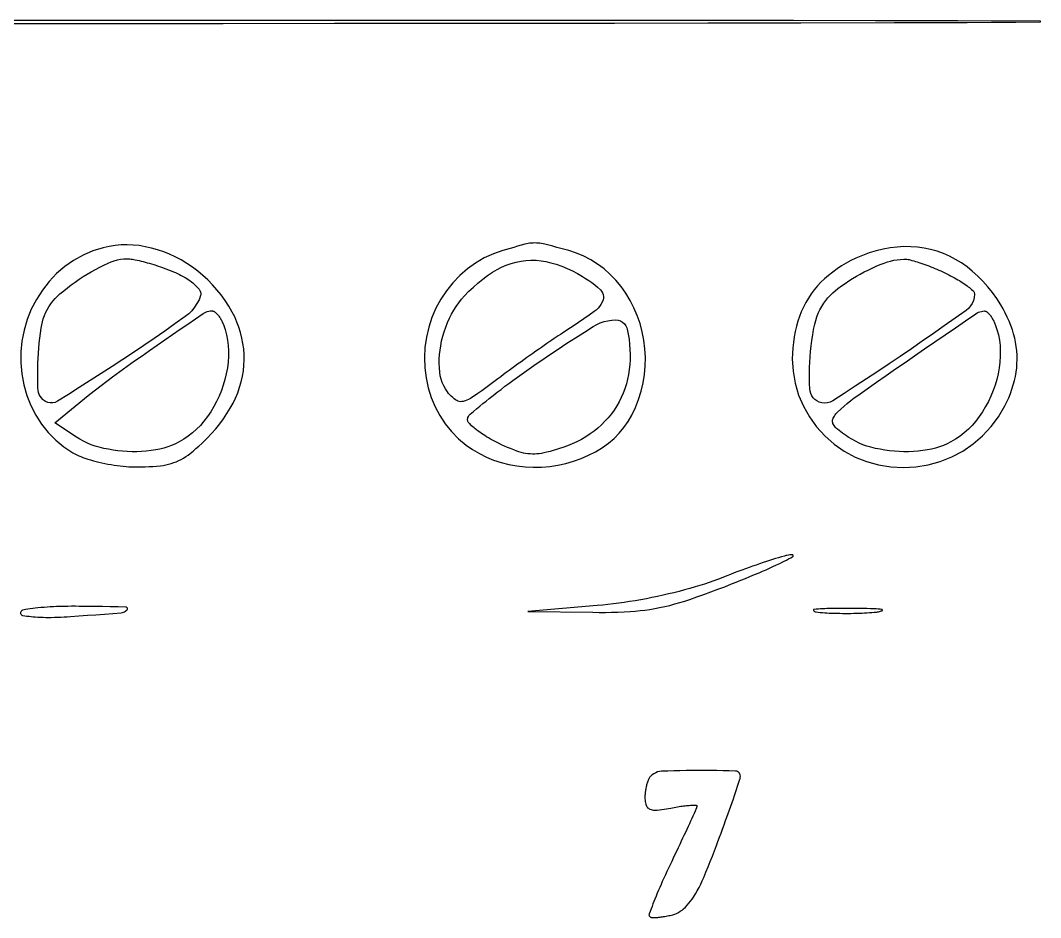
# Model space of a CAD drawing. Header units: millimetres. Extents: x -134 to 134, y -49 to 49.
# Drawn here: x 6.73 to 18.83, y 9.61 to 20.25 of the extents above; entities that cross this region are included whole.
import ezdxf

# ---------------------------------------------------------------- set-up
doc = ezdxf.new("R2010")
doc.units = ezdxf.units.MM
doc.header["$LTSCALE"] = 10
doc.header["$MEASUREMENT"] = 0

# ---------------------------------------------------------------- blocks, each defined once
blk = doc.blocks.new('DT0B-ULTRA_v_1')
at = {"color": 7, "linetype": 'Continuous', "lineweight": -3}
for points in [[(6.488, 20.216, 0), (7.811, 20.216, 0), (9.134, 20.217, 0), (10.457, 20.218, 0), (11.562, 20.218, 0), (12.668, 20.219, 0), (13.774, 20.221, 0), (14.879, 20.222, 0), (15.985, 20.224, 0), (17.09, 20.226, 0), (17.379, 20.226, 0), (17.667, 20.228, 0), (17.956, 20.229, 0), (18.244, 20.231, 0), (18.532, 20.233, 0), (18.821, 20.235, 0), (18.821, 20.235, 0), (18.823, 20.236, 0), (18.823, 20.236, 0), (18.824, 20.237, 0), (18.824, 20.237, 0), (18.825, 20.239, 0), (18.825, 20.239, 0), (18.825, 20.24, 0), (18.825, 20.24, 0), (18.825, 20.242, 0), (18.825, 20.242, 0), (18.824, 20.243, 0), (18.824, 20.243, 0), (18.822, 20.244, 0), (18.822, 20.244, 0), (18.821, 20.244, 0), (17.846, 20.246, 0), (16.87, 20.247, 0), (15.895, 20.249, 0), (14.92, 20.25, 0), (13.945, 20.25, 0), (12.97, 20.251, 0), (11.228, 20.251, 0), (9.486, 20.251, 0), (7.744, 20.252, 0), (6.002, 20.252, 0)], [(7.714, 17.556, 0), (7.592, 17.518, 0), (7.475, 17.467, 0), (7.363, 17.405, 0), (7.258, 17.332, 0), (7.161, 17.249, 0), (7.073, 17.157, 0), (6.992, 17.053, 0), (6.921, 16.943, 0), (6.861, 16.826, 0), (6.812, 16.705, 0), (6.775, 16.579, 0), (6.75, 16.45, 0), (6.737, 16.321, 0), (6.736, 16.19, 0), (6.748, 16.06, 0), (6.772, 15.932, 0), (6.808, 15.806, 0), (6.855, 15.685, 0), (6.913, 15.572, 0), (6.982, 15.465, 0), (7.061, 15.366, 0), (7.15, 15.276, 0), (7.248, 15.195, 0), (7.354, 15.125, 0), (7.377, 15.113, 0), (7.4, 15.1, 0), (7.424, 15.089, 0), (7.448, 15.079, 0), (7.473, 15.069, 0), (7.497, 15.061, 0), (7.53, 15.05, 0), (7.563, 15.041, 0), (7.597, 15.031, 0), (7.63, 15.023, 0), (7.663, 15.014, 0), (7.697, 15.007, 0), (7.733, 14.999, 0), (7.77, 14.992, 0), (7.806, 14.986, 0), (7.843, 14.98, 0), (7.879, 14.974, 0), (7.916, 14.97, 0), (7.95, 14.966, 0), (7.984, 14.963, 0), (8.019, 14.96, 0), (8.053, 14.959, 0), (8.087, 14.958, 0), (8.122, 14.957, 0), (8.167, 14.958, 0), (8.212, 14.959, 0), (8.257, 14.961, 0), (8.302, 14.964, 0), (8.347, 14.967, 0), (8.392, 14.972, 0), (8.424, 14.976, 0), (8.456, 14.982, 0), (8.487, 14.989, 0), (8.518, 14.998, 0), (8.549, 15.008, 0), (8.579, 15.019, 0), (8.608, 15.032, 0), (8.637, 15.047, 0), (8.665, 15.063, 0), (8.692, 15.08, 0), (8.719, 15.098, 0), (8.744, 15.118, 0), (8.779, 15.146, 0), (8.813, 15.176, 0), (8.847, 15.205, 0), (8.881, 15.236, 0), (8.913, 15.267, 0), (8.946, 15.299, 0), (8.997, 15.353, 0), (9.047, 15.409, 0), (9.094, 15.467, 0), (9.138, 15.527, 0), (9.18, 15.589, 0), (9.219, 15.653, 0), (9.252, 15.712, 0), (9.282, 15.774, 0), (9.308, 15.837, 0), (9.33, 15.902, 0), (9.349, 15.967, 0), (9.364, 16.034, 0), (9.375, 16.098, 0), (9.381, 16.162, 0), (9.384, 16.227, 0), (9.384, 16.292, 0), (9.379, 16.357, 0), (9.37, 16.421, 0), (9.358, 16.486, 0), (9.342, 16.55, 0), (9.322, 16.613, 0), (9.298, 16.675, 0), (9.272, 16.736, 0), (9.242, 16.794, 0), (9.201, 16.864, 0), (9.158, 16.931, 0), (9.111, 16.996, 0), (9.061, 17.058, 0), (9.008, 17.118, 0), (8.952, 17.175, 0), (8.894, 17.229, 0), (8.834, 17.28, 0), (8.771, 17.327, 0), (8.705, 17.371, 0), (8.638, 17.411, 0), (8.568, 17.448, 0), (8.5, 17.48, 0), (8.43, 17.508, 0), (8.358, 17.532, 0), (8.286, 17.553, 0), (8.212, 17.569, 0), (8.138, 17.581, 0), (8.067, 17.588, 0), (7.996, 17.591, 0), (7.925, 17.589, 0), (7.854, 17.583, 0), (7.784, 17.572, 0), (7.714, 17.556, 0)], [(12.451, 17.524, 0), (12.339, 17.484, 0), (12.231, 17.435, 0), (12.128, 17.375, 0), (12.031, 17.306, 0), (11.941, 17.228, 0), (11.858, 17.142, 0), (11.783, 17.047, 0), (11.716, 16.946, 0), (11.658, 16.839, 0), (11.61, 16.728, 0), (11.572, 16.613, 0), (11.544, 16.495, 0), (11.527, 16.375, 0), (11.52, 16.254, 0), (11.525, 16.133, 0), (11.54, 16.014, 0), (11.566, 15.895, 0), (11.602, 15.78, 0), (11.647, 15.671, 0), (11.703, 15.567, 0), (11.768, 15.468, 0), (11.843, 15.377, 0), (11.925, 15.292, 0), (12.016, 15.216, 0), (12.092, 15.163, 0), (12.172, 15.115, 0), (12.255, 15.073, 0), (12.341, 15.037, 0), (12.429, 15.008, 0), (12.52, 14.986, 0), (12.616, 14.969, 0), (12.714, 14.958, 0), (12.811, 14.954, 0), (12.909, 14.956, 0), (13.007, 14.964, 0), (13.104, 14.978, 0), (13.197, 14.998, 0), (13.288, 15.024, 0), (13.378, 15.057, 0), (13.465, 15.095, 0), (13.55, 15.138, 0), (13.632, 15.187, 0), (13.703, 15.238, 0), (13.769, 15.294, 0), (13.83, 15.356, 0), (13.886, 15.424, 0), (13.936, 15.495, 0), (13.979, 15.571, 0), (14.022, 15.663, 0), (14.059, 15.757, 0), (14.089, 15.854, 0), (14.113, 15.953, 0), (14.129, 16.053, 0), (14.138, 16.154, 0), (14.14, 16.256, 0), (14.135, 16.358, 0), (14.122, 16.459, 0), (14.103, 16.559, 0), (14.077, 16.657, 0), (14.044, 16.754, 0), (14.005, 16.845, 0), (13.96, 16.932, 0), (13.909, 17.017, 0), (13.852, 17.097, 0), (13.789, 17.173, 0), (13.72, 17.244, 0), (13.65, 17.307, 0), (13.574, 17.363, 0), (13.494, 17.414, 0), (13.411, 17.457, 0), (13.323, 17.493, 0), (13.233, 17.522, 0), (13.186, 17.535, 0), (13.139, 17.548, 0), (13.092, 17.561, 0), (13.044, 17.573, 0), (12.997, 17.586, 0), (12.95, 17.598, 0), (12.93, 17.602, 0), (12.91, 17.606, 0), (12.89, 17.609, 0), (12.869, 17.611, 0), (12.849, 17.612, 0), (12.829, 17.613, 0), (12.809, 17.612, 0), (12.789, 17.611, 0), (12.769, 17.609, 0), (12.749, 17.606, 0), (12.73, 17.602, 0), (12.711, 17.597, 0), (12.667, 17.586, 0), (12.624, 17.574, 0), (12.581, 17.561, 0), (12.537, 17.549, 0), (12.494, 17.537, 0), (12.451, 17.524, 0)], [(16.635, 17.432, 0), (16.577, 17.404, 0), (16.521, 17.373, 0), (16.466, 17.341, 0), (16.412, 17.305, 0), (16.361, 17.268, 0), (16.31, 17.228, 0), (16.265, 17.189, 0), (16.222, 17.147, 0), (16.181, 17.103, 0), (16.143, 17.057, 0), (16.107, 17.009, 0), (16.074, 16.959, 0), (16.043, 16.907, 0), (16.015, 16.853, 0), (15.989, 16.798, 0), (15.967, 16.742, 0), (15.947, 16.685, 0), (15.931, 16.626, 0), (15.916, 16.563, 0), (15.904, 16.498, 0), (15.895, 16.433, 0), (15.888, 16.368, 0), (15.884, 16.303, 0), (15.882, 16.238, 0), (15.891, 16.093, 0), (15.915, 15.95, 0), (15.956, 15.81, 0), (16.013, 15.677, 0), (16.084, 15.55, 0), (16.169, 15.433, 0), (16.268, 15.325, 0), (16.378, 15.228, 0), (16.498, 15.145, 0), (16.627, 15.075, 0), (16.763, 15.02, 0), (16.903, 14.981, 0), (17.05, 14.957, 0), (17.198, 14.949, 0), (17.346, 14.957, 0), (17.493, 14.981, 0), (17.635, 15.021, 0), (17.773, 15.076, 0), (17.904, 15.146, 0), (18.026, 15.23, 0), (18.138, 15.326, 0), (18.239, 15.435, 0), (18.328, 15.553, 0), (18.403, 15.681, 0), (18.427, 15.729, 0), (18.449, 15.778, 0), (18.468, 15.828, 0), (18.486, 15.878, 0), (18.502, 15.93, 0), (18.516, 15.982, 0), (18.527, 16.031, 0), (18.535, 16.081, 0), (18.542, 16.131, 0), (18.545, 16.182, 0), (18.547, 16.232, 0), (18.546, 16.283, 0), (18.543, 16.334, 0), (18.537, 16.384, 0), (18.529, 16.435, 0), (18.519, 16.485, 0), (18.506, 16.534, 0), (18.491, 16.583, 0), (18.473, 16.634, 0), (18.453, 16.685, 0), (18.431, 16.735, 0), (18.407, 16.784, 0), (18.382, 16.832, 0), (18.354, 16.879, 0), (18.307, 16.953, 0), (18.255, 17.024, 0), (18.2, 17.093, 0), (18.142, 17.158, 0), (18.08, 17.221, 0), (18.015, 17.28, 0), (17.953, 17.33, 0), (17.887, 17.377, 0), (17.818, 17.418, 0), (17.747, 17.455, 0), (17.673, 17.487, 0), (17.598, 17.515, 0), (17.521, 17.536, 0), (17.444, 17.553, 0), (17.365, 17.564, 0), (17.286, 17.569, 0), (17.206, 17.57, 0), (17.127, 17.565, 0), (17.042, 17.554, 0), (16.958, 17.538, 0), (16.875, 17.518, 0), (16.794, 17.494, 0), (16.713, 17.465, 0), (16.635, 17.432, 0)], [(8.545, 17.272, 0), (8.569, 17.261, 0), (8.592, 17.251, 0), (8.616, 17.239, 0), (8.639, 17.228, 0), (8.662, 17.216, 0), (8.684, 17.203, 0), (8.703, 17.192, 0), (8.722, 17.18, 0), (8.74, 17.167, 0), (8.758, 17.154, 0), (8.776, 17.14, 0), (8.793, 17.126, 0), (8.805, 17.114, 0), (8.817, 17.102, 0), (8.828, 17.09, 0), (8.839, 17.077, 0), (8.849, 17.064, 0), (8.859, 17.05, 0), (8.864, 17.041, 0), (8.868, 17.031, 0), (8.87, 17.021, 0), (8.871, 17.01, 0), (8.87, 16.999, 0), (8.868, 16.989, 0), (8.849, 16.94, 0), (8.825, 16.894, 0), (8.796, 16.851, 0), (8.763, 16.81, 0), (8.727, 16.774, 0), (8.686, 16.741, 0), (8.564, 16.654, 0), (8.442, 16.568, 0), (8.319, 16.482, 0), (8.195, 16.398, 0), (8.071, 16.314, 0), (7.946, 16.231, 0), (7.818, 16.147, 0), (7.689, 16.064, 0), (7.56, 15.981, 0), (7.43, 15.899, 0), (7.3, 15.817, 0), (7.17, 15.736, 0), (7.144, 15.723, 0), (7.115, 15.716, 0), (7.086, 15.716, 0), (7.057, 15.721, 0), (7.029, 15.732, 0), (7.005, 15.749, 0), (6.997, 15.756, 0), (6.98, 15.775, 0), (6.966, 15.796, 0), (6.955, 15.818, 0), (6.946, 15.841, 0), (6.941, 15.866, 0), (6.939, 15.891, 0), (6.937, 15.95, 0), (6.937, 16.009, 0), (6.937, 16.068, 0), (6.938, 16.127, 0), (6.94, 16.186, 0), (6.942, 16.245, 0), (6.946, 16.305, 0), (6.95, 16.365, 0), (6.955, 16.425, 0), (6.962, 16.484, 0), (6.969, 16.544, 0), (6.977, 16.603, 0), (6.984, 16.641, 0), (6.992, 16.678, 0), (7.003, 16.715, 0), (7.016, 16.751, 0), (7.031, 16.786, 0), (7.048, 16.82, 0), (7.069, 16.855, 0), (7.091, 16.89, 0), (7.116, 16.922, 0), (7.143, 16.953, 0), (7.171, 16.983, 0), (7.201, 17.01, 0), (7.245, 17.047, 0), (7.29, 17.082, 0), (7.335, 17.117, 0), (7.381, 17.15, 0), (7.428, 17.183, 0), (7.476, 17.214, 0), (7.524, 17.244, 0), (7.572, 17.272, 0), (7.622, 17.3, 0), (7.672, 17.326, 0), (7.722, 17.351, 0), (7.773, 17.375, 0), (7.808, 17.39, 0), (7.845, 17.402, 0), (7.882, 17.412, 0), (7.92, 17.419, 0), (7.958, 17.423, 0), (7.996, 17.424, 0), (8.012, 17.424, 0), (8.028, 17.423, 0), (8.044, 17.422, 0), (8.059, 17.42, 0), (8.075, 17.417, 0), (8.091, 17.414, 0), (8.114, 17.409, 0), (8.138, 17.404, 0), (8.162, 17.398, 0), (8.186, 17.392, 0), (8.209, 17.386, 0), (8.233, 17.379, 0), (8.259, 17.372, 0), (8.286, 17.364, 0), (8.312, 17.356, 0), (8.339, 17.348, 0), (8.365, 17.339, 0), (8.391, 17.33, 0), (8.417, 17.321, 0), (8.443, 17.312, 0), (8.468, 17.302, 0), (8.494, 17.292, 0), (8.519, 17.282, 0), (8.545, 17.272, 0)], [(17.692, 17.259, 0), (17.714, 17.248, 0), (17.737, 17.236, 0), (17.759, 17.225, 0), (17.782, 17.213, 0), (17.804, 17.201, 0), (17.826, 17.189, 0), (17.845, 17.177, 0), (17.864, 17.166, 0), (17.883, 17.154, 0), (17.902, 17.141, 0), (17.92, 17.129, 0), (17.939, 17.116, 0), (17.953, 17.105, 0), (17.967, 17.094, 0), (17.981, 17.083, 0), (17.995, 17.072, 0), (18.008, 17.06, 0), (18.022, 17.048, 0), (18.028, 17.042, 0), (18.032, 17.036, 0), (18.036, 17.029, 0), (18.039, 17.021, 0), (18.041, 17.013, 0), (18.041, 17.005, 0), (18.038, 16.968, 0), (18.03, 16.932, 0), (18.015, 16.897, 0), (17.996, 16.866, 0), (17.971, 16.837, 0), (17.943, 16.813, 0), (17.814, 16.721, 0), (17.684, 16.629, 0), (17.554, 16.538, 0), (17.423, 16.448, 0), (17.293, 16.358, 0), (17.161, 16.268, 0), (17.029, 16.179, 0), (16.896, 16.09, 0), (16.763, 16.002, 0), (16.629, 15.915, 0), (16.495, 15.828, 0), (16.361, 15.741, 0), (16.332, 15.726, 0), (16.3, 15.717, 0), (16.267, 15.713, 0), (16.234, 15.716, 0), (16.202, 15.725, 0), (16.172, 15.74, 0), (16.149, 15.757, 0), (16.129, 15.777, 0), (16.113, 15.801, 0), (16.1, 15.826, 0), (16.092, 15.854, 0), (16.089, 15.882, 0), (16.086, 15.945, 0), (16.085, 16.008, 0), (16.085, 16.072, 0), (16.087, 16.135, 0), (16.089, 16.198, 0), (16.093, 16.261, 0), (16.099, 16.326, 0), (16.106, 16.392, 0), (16.114, 16.457, 0), (16.124, 16.522, 0), (16.135, 16.587, 0), (16.148, 16.651, 0), (16.159, 16.695, 0), (16.173, 16.738, 0), (16.189, 16.78, 0), (16.209, 16.821, 0), (16.231, 16.86, 0), (16.255, 16.898, 0), (16.28, 16.931, 0), (16.305, 16.962, 0), (16.333, 16.992, 0), (16.361, 17.02, 0), (16.392, 17.047, 0), (16.423, 17.072, 0), (16.466, 17.104, 0), (16.509, 17.134, 0), (16.552, 17.163, 0), (16.597, 17.191, 0), (16.642, 17.218, 0), (16.688, 17.244, 0), (16.734, 17.269, 0), (16.78, 17.292, 0), (16.828, 17.315, 0), (16.875, 17.336, 0), (16.924, 17.356, 0), (16.972, 17.375, 0), (17.01, 17.388, 0), (17.047, 17.399, 0), (17.086, 17.407, 0), (17.125, 17.414, 0), (17.164, 17.418, 0), (17.203, 17.42, 0), (17.216, 17.421, 0), (17.229, 17.42, 0), (17.241, 17.419, 0), (17.254, 17.417, 0), (17.266, 17.415, 0), (17.279, 17.412, 0), (17.3, 17.406, 0), (17.321, 17.4, 0), (17.342, 17.394, 0), (17.362, 17.388, 0), (17.383, 17.381, 0), (17.404, 17.375, 0), (17.428, 17.366, 0), (17.452, 17.358, 0), (17.476, 17.349, 0), (17.5, 17.34, 0), (17.524, 17.331, 0), (17.548, 17.322, 0), (17.572, 17.312, 0), (17.596, 17.302, 0), (17.62, 17.291, 0), (17.644, 17.281, 0), (17.668, 17.27, 0), (17.692, 17.259, 0)], [(13.395, 17.217, 0), (13.432, 17.193, 0), (13.469, 17.168, 0), (13.505, 17.143, 0), (13.54, 17.116, 0), (13.574, 17.088, 0), (13.607, 17.059, 0), (13.622, 17.042, 0), (13.633, 17.023, 0), (13.641, 17.002, 0), (13.644, 16.98, 0), (13.643, 16.958, 0), (13.638, 16.937, 0), (13.627, 16.91, 0), (13.613, 16.884, 0), (13.597, 16.86, 0), (13.579, 16.838, 0), (13.558, 16.818, 0), (13.535, 16.8, 0), (13.473, 16.756, 0), (13.411, 16.713, 0), (13.348, 16.67, 0), (13.285, 16.628, 0), (13.222, 16.586, 0), (13.158, 16.545, 0), (13.133, 16.529, 0), (13.108, 16.512, 0), (13.083, 16.496, 0), (13.058, 16.479, 0), (13.033, 16.462, 0), (13.008, 16.445, 0), (12.974, 16.422, 0), (12.941, 16.398, 0), (12.907, 16.375, 0), (12.873, 16.351, 0), (12.84, 16.328, 0), (12.806, 16.304, 0), (12.77, 16.278, 0), (12.734, 16.253, 0), (12.698, 16.227, 0), (12.662, 16.201, 0), (12.626, 16.175, 0), (12.59, 16.149, 0), (12.557, 16.125, 0), (12.524, 16.101, 0), (12.491, 16.076, 0), (12.458, 16.052, 0), (12.426, 16.027, 0), (12.393, 16.003, 0), (12.345, 15.967, 0), (12.297, 15.931, 0), (12.249, 15.896, 0), (12.201, 15.861, 0), (12.153, 15.826, 0), (12.104, 15.792, 0), (12.085, 15.779, 0), (12.066, 15.768, 0), (12.045, 15.758, 0), (12.024, 15.749, 0), (12.003, 15.741, 0), (11.981, 15.735, 0), (11.966, 15.732, 0), (11.95, 15.731, 0), (11.934, 15.733, 0), (11.919, 15.737, 0), (11.905, 15.743, 0), (11.891, 15.752, 0), (11.873, 15.765, 0), (11.856, 15.78, 0), (11.839, 15.796, 0), (11.823, 15.812, 0), (11.808, 15.829, 0), (11.794, 15.847, 0), (11.771, 15.882, 0), (11.75, 15.919, 0), (11.733, 15.958, 0), (11.719, 15.998, 0), (11.709, 16.039, 0), (11.703, 16.081, 0), (11.698, 16.133, 0), (11.697, 16.186, 0), (11.697, 16.239, 0), (11.7, 16.291, 0), (11.706, 16.343, 0), (11.714, 16.395, 0), (11.725, 16.451, 0), (11.739, 16.506, 0), (11.755, 16.561, 0), (11.773, 16.615, 0), (11.794, 16.668, 0), (11.817, 16.72, 0), (11.841, 16.769, 0), (11.868, 16.816, 0), (11.897, 16.861, 0), (11.928, 16.905, 0), (11.962, 16.947, 0), (11.998, 16.988, 0), (12.048, 17.04, 0), (12.101, 17.09, 0), (12.155, 17.138, 0), (12.212, 17.183, 0), (12.27, 17.227, 0), (12.33, 17.268, 0), (12.382, 17.299, 0), (12.436, 17.327, 0), (12.491, 17.35, 0), (12.549, 17.37, 0), (12.607, 17.386, 0), (12.667, 17.398, 0), (12.725, 17.406, 0), (12.784, 17.409, 0), (12.844, 17.408, 0), (12.903, 17.403, 0), (12.961, 17.393, 0), (13.019, 17.379, 0), (13.084, 17.36, 0), (13.149, 17.337, 0), (13.213, 17.311, 0), (13.275, 17.283, 0), (13.336, 17.251, 0), (13.395, 17.217, 0)], [(9.138, 16.645, 0), (9.159, 16.585, 0), (9.175, 16.523, 0), (9.188, 16.461, 0), (9.196, 16.398, 0), (9.199, 16.334, 0), (9.198, 16.271, 0), (9.193, 16.201, 0), (9.185, 16.132, 0), (9.172, 16.063, 0), (9.156, 15.995, 0), (9.137, 15.928, 0), (9.114, 15.862, 0), (9.087, 15.797, 0), (9.058, 15.734, 0), (9.025, 15.672, 0), (8.988, 15.612, 0), (8.949, 15.554, 0), (8.907, 15.498, 0), (8.865, 15.45, 0), (8.82, 15.404, 0), (8.772, 15.361, 0), (8.721, 15.322, 0), (8.668, 15.286, 0), (8.612, 15.254, 0), (8.569, 15.232, 0), (8.524, 15.212, 0), (8.478, 15.195, 0), (8.431, 15.18, 0), (8.384, 15.168, 0), (8.336, 15.159, 0), (8.28, 15.151, 0), (8.224, 15.144, 0), (8.168, 15.14, 0), (8.112, 15.138, 0), (8.055, 15.137, 0), (7.999, 15.139, 0), (7.943, 15.143, 0), (7.887, 15.148, 0), (7.831, 15.156, 0), (7.775, 15.166, 0), (7.72, 15.177, 0), (7.665, 15.191, 0), (7.618, 15.205, 0), (7.571, 15.221, 0), (7.526, 15.24, 0), (7.481, 15.262, 0), (7.438, 15.285, 0), (7.396, 15.311, 0), (7.139, 15.48, 0), (7.424, 15.714, 0), (7.49, 15.767, 0), (7.556, 15.82, 0), (7.622, 15.871, 0), (7.689, 15.923, 0), (7.756, 15.973, 0), (7.824, 16.024, 0), (7.911, 16.087, 0), (7.999, 16.151, 0), (8.086, 16.214, 0), (8.175, 16.276, 0), (8.263, 16.338, 0), (8.352, 16.4, 0), (8.443, 16.463, 0), (8.533, 16.526, 0), (8.625, 16.589, 0), (8.716, 16.651, 0), (8.807, 16.714, 0), (8.898, 16.776, 0), (8.914, 16.786, 0), (8.93, 16.793, 0), (8.947, 16.8, 0), (8.965, 16.804, 0), (8.983, 16.807, 0), (9.001, 16.808, 0), (9.007, 16.807, 0), (9.012, 16.806, 0), (9.018, 16.805, 0), (9.024, 16.803, 0), (9.029, 16.8, 0), (9.034, 16.796, 0), (9.041, 16.791, 0), (9.047, 16.785, 0), (9.054, 16.779, 0), (9.06, 16.773, 0), (9.066, 16.767, 0), (9.072, 16.76, 0), (9.079, 16.752, 0), (9.085, 16.743, 0), (9.092, 16.734, 0), (9.098, 16.726, 0), (9.103, 16.717, 0), (9.109, 16.707, 0), (9.114, 16.697, 0), (9.12, 16.687, 0), (9.125, 16.677, 0), (9.129, 16.666, 0), (9.134, 16.656, 0), (9.138, 16.645, 0)], [(13.959, 16.229, 0), (13.956, 16.17, 0), (13.95, 16.112, 0), (13.941, 16.055, 0), (13.93, 15.998, 0), (13.915, 15.941, 0), (13.897, 15.885, 0), (13.877, 15.832, 0), (13.855, 15.78, 0), (13.829, 15.729, 0), (13.801, 15.68, 0), (13.77, 15.632, 0), (13.737, 15.586, 0), (13.7, 15.541, 0), (13.661, 15.498, 0), (13.62, 15.457, 0), (13.577, 15.418, 0), (13.532, 15.382, 0), (13.485, 15.348, 0), (13.435, 15.315, 0), (13.382, 15.284, 0), (13.328, 15.256, 0), (13.274, 15.23, 0), (13.217, 15.207, 0), (13.16, 15.187, 0), (13.123, 15.175, 0), (13.086, 15.163, 0), (13.048, 15.152, 0), (13.011, 15.142, 0), (12.973, 15.133, 0), (12.935, 15.124, 0), (12.908, 15.118, 0), (12.882, 15.114, 0), (12.855, 15.111, 0), (12.828, 15.11, 0), (12.801, 15.11, 0), (12.774, 15.111, 0), (12.747, 15.113, 0), (12.72, 15.117, 0), (12.694, 15.122, 0), (12.667, 15.129, 0), (12.641, 15.136, 0), (12.616, 15.145, 0), (12.579, 15.159, 0), (12.543, 15.174, 0), (12.506, 15.189, 0), (12.47, 15.205, 0), (12.435, 15.221, 0), (12.399, 15.238, 0), (12.375, 15.25, 0), (12.351, 15.262, 0), (12.327, 15.275, 0), (12.304, 15.288, 0), (12.28, 15.302, 0), (12.257, 15.315, 0), (12.237, 15.328, 0), (12.217, 15.341, 0), (12.197, 15.354, 0), (12.177, 15.368, 0), (12.157, 15.382, 0), (12.138, 15.397, 0), (12.123, 15.409, 0), (12.109, 15.421, 0), (12.094, 15.433, 0), (12.08, 15.446, 0), (12.066, 15.459, 0), (12.053, 15.472, 0), (12.046, 15.479, 0), (12.041, 15.487, 0), (12.037, 15.495, 0), (12.035, 15.504, 0), (12.033, 15.513, 0), (12.033, 15.523, 0), (12.034, 15.534, 0), (12.037, 15.545, 0), (12.042, 15.556, 0), (12.048, 15.566, 0), (12.055, 15.575, 0), (12.063, 15.583, 0), (12.101, 15.614, 0), (12.138, 15.645, 0), (12.176, 15.677, 0), (12.214, 15.708, 0), (12.252, 15.738, 0), (12.29, 15.769, 0), (12.336, 15.805, 0), (12.383, 15.842, 0), (12.429, 15.877, 0), (12.476, 15.913, 0), (12.523, 15.948, 0), (12.57, 15.983, 0), (12.625, 16.022, 0), (12.68, 16.062, 0), (12.735, 16.101, 0), (12.79, 16.14, 0), (12.846, 16.178, 0), (12.901, 16.217, 0), (13.004, 16.286, 0), (13.106, 16.355, 0), (13.21, 16.423, 0), (13.313, 16.49, 0), (13.418, 16.557, 0), (13.522, 16.623, 0), (13.563, 16.645, 0), (13.606, 16.665, 0), (13.65, 16.68, 0), (13.695, 16.691, 0), (13.742, 16.698, 0), (13.788, 16.7, 0), (13.817, 16.698, 0), (13.845, 16.689, 0), (13.871, 16.675, 0), (13.893, 16.655, 0), (13.91, 16.632, 0), (13.922, 16.605, 0), (13.926, 16.59, 0), (13.938, 16.531, 0), (13.947, 16.471, 0), (13.954, 16.41, 0), (13.958, 16.35, 0), (13.96, 16.289, 0), (13.959, 16.229, 0)], [(18.287, 16.645, 0), (18.308, 16.585, 0), (18.325, 16.523, 0), (18.337, 16.461, 0), (18.345, 16.398, 0), (18.348, 16.334, 0), (18.348, 16.271, 0), (18.342, 16.201, 0), (18.334, 16.132, 0), (18.321, 16.063, 0), (18.305, 15.995, 0), (18.286, 15.928, 0), (18.263, 15.862, 0), (18.237, 15.797, 0), (18.207, 15.734, 0), (18.174, 15.672, 0), (18.137, 15.612, 0), (18.098, 15.554, 0), (18.056, 15.498, 0), (18.014, 15.45, 0), (17.969, 15.404, 0), (17.921, 15.361, 0), (17.87, 15.322, 0), (17.817, 15.286, 0), (17.762, 15.254, 0), (17.718, 15.232, 0), (17.673, 15.212, 0), (17.627, 15.195, 0), (17.58, 15.18, 0), (17.533, 15.168, 0), (17.485, 15.159, 0), (17.429, 15.151, 0), (17.373, 15.144, 0), (17.317, 15.14, 0), (17.261, 15.138, 0), (17.204, 15.137, 0), (17.148, 15.139, 0), (17.092, 15.143, 0), (17.036, 15.148, 0), (16.98, 15.156, 0), (16.924, 15.166, 0), (16.869, 15.177, 0), (16.814, 15.191, 0), (16.767, 15.205, 0), (16.72, 15.221, 0), (16.675, 15.24, 0), (16.63, 15.262, 0), (16.587, 15.285, 0), (16.545, 15.311, 0), (16.523, 15.326, 0), (16.501, 15.341, 0), (16.479, 15.357, 0), (16.458, 15.372, 0), (16.437, 15.388, 0), (16.416, 15.405, 0), (16.405, 15.414, 0), (16.395, 15.424, 0), (16.386, 15.435, 0), (16.378, 15.447, 0), (16.37, 15.459, 0), (16.364, 15.472, 0), (16.361, 15.482, 0), (16.359, 15.493, 0), (16.358, 15.504, 0), (16.359, 15.515, 0), (16.362, 15.525, 0), (16.366, 15.535, 0), (16.373, 15.548, 0), (16.381, 15.561, 0), (16.39, 15.574, 0), (16.399, 15.585, 0), (16.409, 15.597, 0), (16.419, 15.608, 0), (16.457, 15.643, 0), (16.495, 15.678, 0), (16.534, 15.711, 0), (16.574, 15.744, 0), (16.615, 15.775, 0), (16.657, 15.805, 0), (16.769, 15.884, 0), (16.881, 15.963, 0), (16.993, 16.041, 0), (17.105, 16.119, 0), (17.218, 16.197, 0), (17.33, 16.275, 0), (17.451, 16.359, 0), (17.572, 16.442, 0), (17.694, 16.525, 0), (17.815, 16.608, 0), (17.936, 16.691, 0), (18.058, 16.774, 0), (18.073, 16.784, 0), (18.089, 16.792, 0), (18.106, 16.798, 0), (18.123, 16.802, 0), (18.141, 16.805, 0), (18.159, 16.807, 0), (18.164, 16.806, 0), (18.169, 16.805, 0), (18.175, 16.804, 0), (18.18, 16.802, 0), (18.184, 16.799, 0), (18.188, 16.796, 0), (18.195, 16.79, 0), (18.201, 16.785, 0), (18.207, 16.779, 0), (18.213, 16.772, 0), (18.218, 16.766, 0), (18.224, 16.76, 0), (18.23, 16.751, 0), (18.236, 16.743, 0), (18.242, 16.734, 0), (18.248, 16.725, 0), (18.253, 16.716, 0), (18.259, 16.707, 0), (18.264, 16.697, 0), (18.269, 16.687, 0), (18.274, 16.677, 0), (18.279, 16.666, 0), (18.283, 16.656, 0), (18.287, 16.645, 0)], [(15.06, 13.648, 0), (15.006, 13.627, 0), (14.951, 13.607, 0), (14.897, 13.588, 0), (14.841, 13.569, 0), (14.786, 13.551, 0), (14.73, 13.535, 0), (14.667, 13.516, 0), (14.604, 13.499, 0), (14.541, 13.482, 0), (14.477, 13.466, 0), (14.414, 13.451, 0), (14.35, 13.436, 0), (14.284, 13.422, 0), (14.218, 13.408, 0), (14.152, 13.395, 0), (14.085, 13.382, 0), (14.019, 13.371, 0), (13.952, 13.36, 0), (13.889, 13.35, 0), (13.825, 13.341, 0), (13.761, 13.333, 0), (13.697, 13.326, 0), (13.634, 13.319, 0), (13.57, 13.313, 0), (12.747, 13.244, 0), (13.518, 13.234, 0), (13.592, 13.233, 0), (13.666, 13.233, 0), (13.74, 13.235, 0), (13.813, 13.237, 0), (13.887, 13.24, 0), (13.961, 13.243, 0), (14.019, 13.247, 0), (14.077, 13.253, 0), (14.135, 13.26, 0), (14.193, 13.268, 0), (14.251, 13.278, 0), (14.308, 13.289, 0), (14.369, 13.302, 0), (14.429, 13.316, 0), (14.49, 13.332, 0), (14.55, 13.349, 0), (14.609, 13.367, 0), (14.668, 13.387, 0), (14.751, 13.415, 0), (14.834, 13.445, 0), (14.917, 13.475, 0), (14.999, 13.506, 0), (15.081, 13.537, 0), (15.163, 13.57, 0), (15.217, 13.591, 0), (15.272, 13.613, 0), (15.326, 13.635, 0), (15.38, 13.657, 0), (15.434, 13.68, 0), (15.488, 13.703, 0), (15.529, 13.72, 0), (15.571, 13.738, 0), (15.612, 13.757, 0), (15.653, 13.776, 0), (15.694, 13.795, 0), (15.735, 13.814, 0), (15.761, 13.827, 0), (15.786, 13.84, 0), (15.812, 13.853, 0), (15.838, 13.866, 0), (15.863, 13.88, 0), (15.888, 13.894, 0), (15.89, 13.895, 0), (15.892, 13.897, 0), (15.893, 13.899, 0), (15.894, 13.902, 0), (15.894, 13.904, 0), (15.894, 13.906, 0), (15.894, 13.906, 0), (15.893, 13.909, 0), (15.891, 13.911, 0), (15.89, 13.913, 0), (15.888, 13.914, 0), (15.886, 13.915, 0), (15.883, 13.915, 0), (15.883, 13.915, 0), (15.867, 13.915, 0), (15.851, 13.914, 0), (15.835, 13.912, 0), (15.819, 13.909, 0), (15.804, 13.906, 0), (15.788, 13.901, 0), (15.753, 13.891, 0), (15.718, 13.88, 0), (15.683, 13.87, 0), (15.647, 13.859, 0), (15.612, 13.848, 0), (15.577, 13.836, 0), (15.535, 13.823, 0), (15.494, 13.809, 0), (15.452, 13.794, 0), (15.41, 13.78, 0), (15.369, 13.765, 0), (15.327, 13.75, 0), (15.283, 13.734, 0), (15.238, 13.717, 0), (15.193, 13.7, 0), (15.149, 13.683, 0), (15.104, 13.666, 0), (15.06, 13.648, 0)], [(6.733, 13.227, 0), (6.734, 13.22, 0), (6.736, 13.214, 0), (6.739, 13.208, 0), (6.744, 13.203, 0), (6.749, 13.199, 0), (6.756, 13.196, 0), (6.761, 13.195, 0), (6.785, 13.192, 0), (6.809, 13.189, 0), (6.834, 13.186, 0), (6.858, 13.183, 0), (6.883, 13.181, 0), (6.907, 13.179, 0), (6.939, 13.177, 0), (6.971, 13.175, 0), (7.002, 13.174, 0), (7.034, 13.173, 0), (7.066, 13.173, 0), (7.098, 13.173, 0), (7.136, 13.174, 0), (7.173, 13.175, 0), (7.211, 13.177, 0), (7.249, 13.179, 0), (7.287, 13.181, 0), (7.324, 13.183, 0), (7.425, 13.191, 0), (7.526, 13.198, 0), (7.626, 13.205, 0), (7.727, 13.213, 0), (7.827, 13.22, 0), (7.928, 13.228, 0), (7.941, 13.23, 0), (7.953, 13.234, 0), (7.965, 13.239, 0), (7.977, 13.246, 0), (7.987, 13.254, 0), (7.996, 13.263, 0), (7.998, 13.267, 0), (8, 13.27, 0), (8.001, 13.274, 0), (8.001, 13.278, 0), (8, 13.282, 0), (7.998, 13.286, 0), (7.995, 13.289, 0), (7.992, 13.292, 0), (7.989, 13.294, 0), (7.985, 13.295, 0), (7.982, 13.296, 0), (7.889, 13.297, 0), (7.797, 13.299, 0), (7.704, 13.301, 0), (7.612, 13.302, 0), (7.52, 13.303, 0), (7.427, 13.304, 0), (7.383, 13.305, 0), (7.339, 13.305, 0), (7.294, 13.304, 0), (7.25, 13.304, 0), (7.206, 13.303, 0), (7.161, 13.301, 0), (7.124, 13.3, 0), (7.086, 13.298, 0), (7.049, 13.295, 0), (7.012, 13.292, 0), (6.974, 13.289, 0), (6.937, 13.285, 0), (6.908, 13.282, 0), (6.879, 13.278, 0), (6.849, 13.274, 0), (6.82, 13.27, 0), (6.791, 13.265, 0), (6.762, 13.26, 0), (6.755, 13.259, 0), (6.749, 13.255, 0), (6.743, 13.251, 0), (6.739, 13.245, 0), (6.736, 13.239, 0), (6.734, 13.232, 0), (6.733, 13.227, 0)], [(16.163, 13.238, 0), (16.189, 13.235, 0), (16.214, 13.233, 0), (16.24, 13.23, 0), (16.266, 13.228, 0), (16.292, 13.227, 0), (16.318, 13.225, 0), (16.35, 13.224, 0), (16.382, 13.223, 0), (16.414, 13.222, 0), (16.447, 13.222, 0), (16.479, 13.221, 0), (16.511, 13.221, 0), (16.544, 13.221, 0), (16.577, 13.221, 0), (16.611, 13.222, 0), (16.644, 13.223, 0), (16.677, 13.224, 0), (16.71, 13.225, 0), (16.739, 13.226, 0), (16.767, 13.228, 0), (16.796, 13.23, 0), (16.825, 13.232, 0), (16.854, 13.235, 0), (16.882, 13.237, 0), (16.893, 13.239, 0), (16.904, 13.241, 0), (16.915, 13.243, 0), (16.926, 13.246, 0), (16.936, 13.249, 0), (16.947, 13.252, 0), (16.948, 13.253, 0), (16.949, 13.254, 0), (16.95, 13.255, 0), (16.951, 13.257, 0), (16.951, 13.258, 0), (16.951, 13.259, 0), (16.951, 13.259, 0), (16.951, 13.261, 0), (16.95, 13.263, 0), (16.949, 13.264, 0), (16.948, 13.265, 0), (16.947, 13.266, 0), (16.946, 13.266, 0), (16.946, 13.266, 0), (16.922, 13.269, 0), (16.9, 13.271, 0), (16.877, 13.273, 0), (16.854, 13.274, 0), (16.831, 13.275, 0), (16.808, 13.276, 0), (16.765, 13.277, 0), (16.722, 13.278, 0), (16.68, 13.278, 0), (16.637, 13.278, 0), (16.594, 13.279, 0), (16.551, 13.279, 0), (16.508, 13.279, 0), (16.465, 13.279, 0), (16.421, 13.278, 0), (16.378, 13.278, 0), (16.335, 13.277, 0), (16.292, 13.277, 0), (16.267, 13.276, 0), (16.241, 13.275, 0), (16.216, 13.274, 0), (16.191, 13.272, 0), (16.165, 13.27, 0), (16.14, 13.267, 0), (16.138, 13.267, 0), (16.137, 13.266, 0), (16.135, 13.265, 0), (16.134, 13.264, 0), (16.133, 13.262, 0), (16.133, 13.261, 0), (16.132, 13.259, 0), (16.133, 13.257, 0), (16.133, 13.255, 0), (16.134, 13.254, 0), (16.134, 13.254, 0), (16.138, 13.249, 0), (16.143, 13.246, 0), (16.147, 13.243, 0), (16.152, 13.241, 0), (16.158, 13.239, 0), (16.163, 13.238, 0)], [(14.203, 11.291, 0), (14.198, 11.285, 0), (14.193, 11.279, 0), (14.188, 11.273, 0), (14.184, 11.266, 0), (14.18, 11.259, 0), (14.177, 11.252, 0), (14.173, 11.241, 0), (14.169, 11.231, 0), (14.165, 11.22, 0), (14.161, 11.209, 0), (14.158, 11.199, 0), (14.155, 11.188, 0), (14.152, 11.175, 0), (14.149, 11.163, 0), (14.146, 11.15, 0), (14.144, 11.138, 0), (14.142, 11.125, 0), (14.14, 11.113, 0), (14.138, 11.1, 0), (14.137, 11.087, 0), (14.136, 11.075, 0), (14.135, 11.062, 0), (14.135, 11.049, 0), (14.135, 11.036, 0), (14.135, 11.021, 0), (14.137, 11.006, 0), (14.139, 10.99, 0), (14.142, 10.975, 0), (14.146, 10.96, 0), (14.15, 10.945, 0), (14.154, 10.935, 0), (14.16, 10.926, 0), (14.167, 10.917, 0), (14.176, 10.91, 0), (14.185, 10.903, 0), (14.195, 10.898, 0), (14.208, 10.894, 0), (14.222, 10.89, 0), (14.237, 10.887, 0), (14.251, 10.886, 0), (14.266, 10.886, 0), (14.28, 10.887, 0), (14.308, 10.89, 0), (14.335, 10.894, 0), (14.362, 10.898, 0), (14.389, 10.902, 0), (14.416, 10.907, 0), (14.443, 10.912, 0), (14.463, 10.916, 0), (14.483, 10.92, 0), (14.502, 10.923, 0), (14.522, 10.927, 0), (14.542, 10.93, 0), (14.561, 10.933, 0), (14.578, 10.935, 0), (14.594, 10.938, 0), (14.611, 10.94, 0), (14.628, 10.941, 0), (14.644, 10.943, 0), (14.661, 10.944, 0), (14.674, 10.945, 0), (14.686, 10.946, 0), (14.699, 10.947, 0), (14.712, 10.947, 0), (14.725, 10.948, 0), (14.738, 10.948, 0), (14.74, 10.948, 0), (14.743, 10.947, 0), (14.745, 10.946, 0), (14.747, 10.944, 0), (14.749, 10.942, 0), (14.75, 10.94, 0), (14.75, 10.937, 0), (14.75, 10.935, 0), (14.75, 10.93, 0), (14.749, 10.926, 0), (14.748, 10.921, 0), (14.747, 10.916, 0), (14.746, 10.912, 0), (14.744, 10.907, 0), (14.73, 10.877, 0), (14.717, 10.847, 0), (14.703, 10.817, 0), (14.69, 10.787, 0), (14.676, 10.757, 0), (14.662, 10.727, 0), (14.646, 10.692, 0), (14.631, 10.657, 0), (14.615, 10.623, 0), (14.598, 10.588, 0), (14.582, 10.554, 0), (14.566, 10.519, 0), (14.547, 10.479, 0), (14.528, 10.439, 0), (14.509, 10.399, 0), (14.49, 10.36, 0), (14.471, 10.32, 0), (14.452, 10.28, 0), (14.433, 10.24, 0), (14.415, 10.201, 0), (14.396, 10.161, 0), (14.377, 10.121, 0), (14.359, 10.081, 0), (14.341, 10.041, 0), (14.326, 10.006, 0), (14.311, 9.972, 0), (14.296, 9.937, 0), (14.282, 9.903, 0), (14.267, 9.868, 0), (14.253, 9.833, 0), (14.242, 9.804, 0), (14.23, 9.775, 0), (14.219, 9.745, 0), (14.208, 9.716, 0), (14.196, 9.687, 0), (14.185, 9.657, 0), (14.184, 9.652, 0), (14.183, 9.646, 0), (14.184, 9.64, 0), (14.186, 9.635, 0), (14.188, 9.63, 0), (14.192, 9.625, 0), (14.196, 9.622, 0), (14.2, 9.619, 0), (14.204, 9.617, 0), (14.209, 9.615, 0), (14.214, 9.614, 0), (14.219, 9.613, 0), (14.23, 9.613, 0), (14.241, 9.614, 0), (14.253, 9.614, 0), (14.264, 9.615, 0), (14.275, 9.615, 0), (14.287, 9.616, 0), (14.301, 9.617, 0), (14.315, 9.619, 0), (14.329, 9.621, 0), (14.343, 9.623, 0), (14.357, 9.625, 0), (14.371, 9.627, 0), (14.387, 9.63, 0), (14.402, 9.634, 0), (14.418, 9.637, 0), (14.433, 9.64, 0), (14.449, 9.644, 0), (14.464, 9.648, 0), (14.488, 9.655, 0), (14.511, 9.664, 0), (14.533, 9.675, 0), (14.554, 9.688, 0), (14.575, 9.702, 0), (14.594, 9.718, 0), (14.615, 9.739, 0), (14.637, 9.761, 0), (14.657, 9.784, 0), (14.675, 9.807, 0), (14.693, 9.832, 0), (14.71, 9.857, 0), (14.733, 9.894, 0), (14.755, 9.932, 0), (14.776, 9.971, 0), (14.796, 10.01, 0), (14.814, 10.049, 0), (14.832, 10.089, 0), (14.858, 10.152, 0), (14.884, 10.214, 0), (14.91, 10.277, 0), (14.935, 10.34, 0), (14.959, 10.404, 0), (14.983, 10.467, 0), (15.001, 10.516, 0), (15.019, 10.566, 0), (15.038, 10.615, 0), (15.056, 10.664, 0), (15.073, 10.713, 0), (15.091, 10.763, 0), (15.107, 10.806, 0), (15.122, 10.849, 0), (15.138, 10.892, 0), (15.153, 10.936, 0), (15.168, 10.979, 0), (15.183, 11.023, 0), (15.195, 11.06, 0), (15.208, 11.097, 0), (15.22, 11.134, 0), (15.233, 11.171, 0), (15.245, 11.208, 0), (15.258, 11.245, 0), (15.26, 11.253, 0), (15.262, 11.26, 0), (15.264, 11.268, 0), (15.265, 11.276, 0), (15.265, 11.284, 0), (15.266, 11.292, 0), (15.264, 11.305, 0), (15.261, 11.316, 0), (15.255, 11.327, 0), (15.246, 11.336, 0), (15.236, 11.343, 0), (15.225, 11.348, 0), (15.213, 11.351, 0), (15.209, 11.351, 0), (15.135, 11.353, 0), (15.062, 11.355, 0), (14.988, 11.356, 0), (14.915, 11.357, 0), (14.841, 11.358, 0), (14.768, 11.358, 0), (14.695, 11.357, 0), (14.622, 11.357, 0), (14.55, 11.355, 0), (14.477, 11.353, 0), (14.405, 11.351, 0), (14.332, 11.348, 0), (14.308, 11.345, 0), (14.285, 11.34, 0), (14.263, 11.331, 0), (14.241, 11.32, 0), (14.221, 11.307, 0), (14.203, 11.291, 0)]]:
    blk.add_polyline3d(points, dxfattribs=at)

msp = doc.modelspace()

# ---------------------------------------------------------------- block references
msp.add_blockref('DT0B-ULTRA_v_1', (0, 0))

doc.saveas('drawing.dxf')
